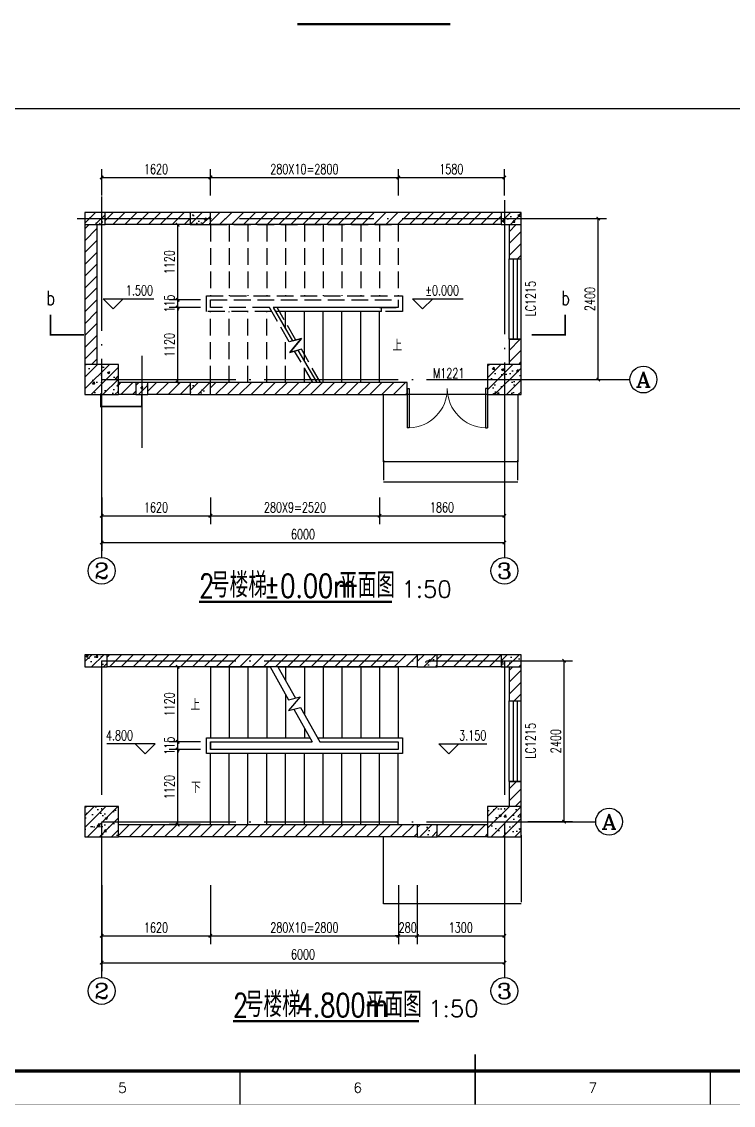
# Model space of a CAD drawing. Header units: millimetres. Extents: x 172649 to 472543, y 238332 to 449264.
# Drawn here: x 221135 to 231737, y 238442 to 254601 of the extents above; entities that cross this region are included whole.
import ezdxf
from ezdxf.enums import TextEntityAlignment as Align

# ---------------------------------------------------------------- set-up
doc = ezdxf.new("R2010")
doc.units = ezdxf.units.MM
doc.header["$LTSCALE"] = 1000
for name, pattern in [('CENTER', [2, 1.25, -0.25, 0.25, -0.25]), ('DASH', [0.35, 0.25, -0.1]), ('DOTE', [2.42, 2, -0.2, 0.02, -0.2])]:
    doc.linetypes.add(name, pattern=pattern)
for name, color, linetype in [('01', 7, 'Continuous'), ('AXIS', 3, 'Continuous'), ('AXIS_TEXT', 7, 'Continuous'), ('DIM_ELEV', 3, 'Continuous'), ('DIM_SYMB', 3, 'Continuous'), ('DOTE', 1, 'CENTER'), ('PUB_DIM', 3, 'Continuous'), ('PUB_HATCH', 8, 'Continuous'), ('PUB_TEXT', 7, 'Continuous'), ('S_FLOOR', 255, 'Continuous'), ('STAIR', 2, 'Continuous'), ('WALL', 255, 'Continuous'), ('WINDOW', 2, 'Continuous'), ('WINDOW_TEXT', 7, 'Continuous')]:
    doc.layers.add(name, color=color, linetype=linetype)
doc.styles.add('_TCH_AXIS', font='COMPLEX', dxfattribs={"bigfont": 'GBCBIG'})
doc.styles.add('_TCH_DIM', font='SIMPLEX', dxfattribs={"bigfont": 'GBCBIG'})
doc.styles.add('_TCH_DIM_T3', font='SIMPLEX', dxfattribs={"width": 0.705882, "bigfont": 'GBCBIG'})
doc.styles.add('_TCH_LABEL', font='COMPLEX', dxfattribs={"bigfont": 'GBCBIG'})
doc.styles.add('_TCH_WINDOW', font='SIMPLEX', dxfattribs={"height": 3.5, "bigfont": 'GBCBIG'})
doc.styles.add('HZ', font='geditxt.shx', dxfattribs={"width": 0.75, "bigfont": 'hzfs_1.shx'})
doc.styles.get("Standard").update_dxf_attribs({"font": 'txt', "bigfont": 'gbcbig.shx'})
doc.dimstyles.new('_TCH_ARCH&&50', dxfattribs={"dimtxt": 148.75, "dimasz": 50, "dimexe": 125, "dimexo": 150, "dimgap": 50, "dimtad": 1, "dimdec": 0, "dimzin": 0, "dimdsep": 46, "dimtxsty": '_TCH_DIM_T3', "dimblk": 'ARCHTICK', "dimcen": 0.09, "dimclrt": 7, "dimazin": 2, "dimtfac": 1, "dimtdec": 0, "dimtix": 1, "dimtmove": 2, "dimatfit": 3, "dimfxl": 1, "dimtolj": 1, "dimtzin": 0, "dimarcsym": 0})
pattern_1 = [(45, (0, 89.76), (-88.388383, 88.388383), [])]
pattern_2 = [(45, (0, 0), (-88.388348, 88.388348), []), (50, (0, 0), (358.6301, -31.37607), [37.5, -412.5]), (355, (0, 0), (-69.37567, 376.09607), [30, -330]), (100.4514, (29.9, -2.6), (289.2547, 344.71977), [31.8701, -350.57106]), (46.1842, (0, 100), (533.6205, -82.7595), [56.25, -618.75]), (96.6356, (44.47, 93.1), (467.33135, 487.0589), [47.80514, -525.8565]), (351.1842, (0, 100), (467.331, 487.0593), [45, -495]), (21, (50, 75), (298.45353, -201.30945), [37.5, -412.5]), (326, (50, 75), (121.65767, 362.57502), [30, -330]), (71.4514, (74.87, 58.22), (420.1113, 161.26525), [31.8701, -350.57106]), (37.5, (0, 0), (6.07993, 166.446927), [0, -326, 0, -335, 0, -331.25]), (7.5, (0, 0), (131.53477, 197.20586), [0, -191, 0, -318.5, 0, -126.25]), (327.5, (-111.5, 0), (266.91122, -11.277436), [0, -125, 0, -390, 0, -517.5]), (317.5, (-161.5, 0), (291.59308, 50.05249), [0, -162.5, 0, -259, 0, -367.5])]

# ---------------------------------------------------------------- blocks, each defined once
blk = doc.blocks.new('GEDI_WK_A1')
at = {"color": 3}
for p, q in [((350.42, 0), (350.42, 10)), ((420.5, 0), (420.5, 10)), ((490.58, 0), (490.58, 10))]:
    blk.add_line(p, q, dxfattribs=at)
for points, const_width in [([(0, 0), (841, 0), (841, 594), (0, 594)], 0.1), ([(25, 10), (831, 10), (831, 584), (25, 584)], 1)]:
    blk.add_lwpolyline(points, close=True, dxfattribs=dict(at, const_width=const_width))
at = {"color": 3, "const_width": 0.5}
blk.add_lwpolyline([(420.5, 0), (420.5, 15)], dxfattribs=at)
at = {"color": 3}
for s, p in [('5', (315.38, 5)), ('6', (385.46, 5)), ('7', (455.54, 5))]:
    blk.add_text(s, height=3, dxfattribs=at).set_placement(p, align=Align.MIDDLE)
blk = doc.blocks.new('_ArchTick')
at = {"color": 0, "linetype": 'ByBlock', "const_width": 0.4}
blk.add_lwpolyline([(-0.5, -0.5), (0.5, 0.5)], dxfattribs=at)
blk = doc.blocks.new('*D359')
at = {"layer": 'DEFPOINTS', "color": 0}
for p in [(223459, 243747), (223947, 243747), (223947, 242627)]:
    blk.add_point(p, dxfattribs=at)
at = {"layer": 'PUB_DIM', "color": 0, "lineweight": -2}
for p, q in [((223797, 243747), (223334, 243747)), ((223459, 242627), (223459, 243747)), ((223797, 242627), (223334, 242627))]:
    blk.add_line(p, q, dxfattribs=at)
at = {"layer": 'PUB_DIM', "color": 0, "lineweight": -2, "xscale": 50, "yscale": 50, "zscale": 50}
for p, rotation in [((223459, 243747), 90), ((223459, 242627), 270)]:
    blk.add_blockref('_ArchTick', p, dxfattribs=dict(at, rotation=rotation))
at = {"layer": 'PUB_DIM', "color": 7, "insert": (223335, 243187), "char_height": 148.8, "attachment_point": 5, "rotation": 90, "style": '_TCH_DIM_T3'}
blk.add_mtext('\\A1;1120', dxfattribs=at)
blk = doc.blocks.new('*D360')
at = {"layer": 'DEFPOINTS', "color": 0}
for p in [(223459, 243862), (223947, 243862), (223947, 243747)]:
    blk.add_point(p, dxfattribs=at)
at = {"layer": 'PUB_DIM', "color": 0, "lineweight": -2}
for p, q in [((223797, 243862), (223334, 243862)), ((223459, 243862), (223459, 243912)), ((223459, 243747), (223459, 243862)), ((223797, 243747), (223334, 243747)), ((223459, 243747), (223459, 243697))]:
    blk.add_line(p, q, dxfattribs=at)
at = {"layer": 'PUB_DIM', "color": 0, "lineweight": -2, "xscale": 50, "yscale": 50, "zscale": 50}
for p, rotation in [((223459, 243862), 270), ((223459, 243747), 90)]:
    blk.add_blockref('_ArchTick', p, dxfattribs=dict(at, rotation=rotation))
at = {"layer": 'PUB_DIM', "color": 7, "insert": (223335, 243804), "char_height": 148.8, "attachment_point": 5, "rotation": 90, "style": '_TCH_DIM_T3'}
blk.add_mtext('\\A1;115', dxfattribs=at)
blk = doc.blocks.new('*D361')
at = {"layer": 'DEFPOINTS', "color": 0}
for p in [(223459, 244982), (223947, 244982), (223947, 243862)]:
    blk.add_point(p, dxfattribs=at)
at = {"layer": 'PUB_DIM', "color": 0, "lineweight": -2}
for p, q in [((223797, 244982), (223334, 244982)), ((223459, 243862), (223459, 244982)), ((223797, 243862), (223334, 243862))]:
    blk.add_line(p, q, dxfattribs=at)
at = {"layer": 'PUB_DIM', "color": 0, "lineweight": -2, "xscale": 50, "yscale": 50, "zscale": 50}
for p, rotation in [((223459, 244982), 90), ((223459, 243862), 270)]:
    blk.add_blockref('_ArchTick', p, dxfattribs=dict(at, rotation=rotation))
at = {"layer": 'PUB_DIM', "color": 7, "insert": (223335, 244422), "char_height": 148.8, "attachment_point": 5, "rotation": 90, "style": '_TCH_DIM_T3'}
blk.add_mtext('\\A1;1120', dxfattribs=at)
blk = doc.blocks.new('*D362')
at = {"layer": 'DEFPOINTS', "color": 0}
for p in [(228527, 245072), (229215, 245072), (228527, 242672)]:
    blk.add_point(p, dxfattribs=at)
at = {"layer": 'PUB_DIM', "color": 0, "lineweight": -2}
for p, q in [((228677, 245072), (229340, 245072)), ((229215, 242672), (229215, 245072)), ((228677, 242672), (229340, 242672))]:
    blk.add_line(p, q, dxfattribs=at)
at = {"layer": 'PUB_DIM', "color": 0, "lineweight": -2, "xscale": 50, "yscale": 50, "zscale": 50}
for p, rotation in [((229215, 245072), 90), ((229215, 242672), 270)]:
    blk.add_blockref('_ArchTick', p, dxfattribs=dict(at, rotation=rotation))
at = {"layer": 'PUB_DIM', "color": 7, "insert": (229091, 243872), "char_height": 148.8, "attachment_point": 5, "rotation": 90, "style": '_TCH_DIM_T3'}
blk.add_mtext('\\A1;2400', dxfattribs=at)
blk = doc.blocks.new('*D363')
at = {"layer": 'AXIS', "color": 0, "lineweight": -2}
for p, q in [((222327, 241725), (222327, 240844)), ((223947, 241725), (223947, 240844)), ((222327, 240969), (223947, 240969))]:
    blk.add_line(p, q, dxfattribs=at)
at = {"layer": 'DEFPOINTS', "color": 0}
for p in [(222327, 241875), (223947, 241875), (223947, 240969)]:
    blk.add_point(p, dxfattribs=at)
at = {"layer": 'AXIS', "color": 0, "lineweight": -2, "xscale": 50, "yscale": 50, "zscale": 50, "rotation": 180}
blk.add_blockref('_ArchTick', (222327, 240969), dxfattribs=at)
at = {"layer": 'AXIS', "color": 0, "lineweight": -2, "xscale": 50, "yscale": 50, "zscale": 50}
blk.add_blockref('_ArchTick', (223947, 240969), dxfattribs=at)
at = {"layer": 'AXIS', "color": 7, "insert": (223137, 241093), "char_height": 148.8, "attachment_point": 5, "style": '_TCH_DIM_T3'}
blk.add_mtext('\\A1;1620', dxfattribs=at)
blk = doc.blocks.new('*D364')
at = {"layer": 'AXIS', "color": 0, "lineweight": -2}
for p, q in [((223947, 241725), (223947, 240844)), ((226747, 241725), (226747, 240844)), ((223947, 240969), (226747, 240969))]:
    blk.add_line(p, q, dxfattribs=at)
at = {"layer": 'DEFPOINTS', "color": 0}
for p in [(223947, 241875), (226747, 241875), (226747, 240969)]:
    blk.add_point(p, dxfattribs=at)
at = {"layer": 'AXIS', "color": 0, "lineweight": -2, "xscale": 50, "yscale": 50, "zscale": 50, "rotation": 180}
blk.add_blockref('_ArchTick', (223947, 240969), dxfattribs=at)
at = {"layer": 'AXIS', "color": 0, "lineweight": -2, "xscale": 50, "yscale": 50, "zscale": 50}
blk.add_blockref('_ArchTick', (226747, 240969), dxfattribs=at)
at = {"layer": 'AXIS', "color": 7, "insert": (225347, 241093), "char_height": 148.75, "attachment_point": 5, "style": '_TCH_DIM_T3'}
blk.add_mtext('\\A1;280X10=2800', dxfattribs=at)
blk = doc.blocks.new('*D365')
at = {"layer": 'AXIS', "color": 0, "lineweight": -2}
for p, q in [((226747, 241725), (226747, 240844)), ((227027, 241725), (227027, 240844)), ((226747, 240969), (226697, 240969)), ((226747, 240969), (227027, 240969)), ((227027, 240969), (227077, 240969))]:
    blk.add_line(p, q, dxfattribs=at)
at = {"layer": 'DEFPOINTS', "color": 0}
for p in [(226747, 241875), (227027, 241875), (227027, 240969)]:
    blk.add_point(p, dxfattribs=at)
at = {"layer": 'AXIS', "color": 0, "lineweight": -2, "xscale": 50, "yscale": 50, "zscale": 50}
blk.add_blockref('_ArchTick', (226747, 240969), dxfattribs=at)
at = {"layer": 'AXIS', "color": 0, "lineweight": -2, "xscale": 50, "yscale": 50, "zscale": 50, "rotation": 180}
blk.add_blockref('_ArchTick', (227027, 240969), dxfattribs=at)
at = {"layer": 'AXIS', "color": 7, "insert": (226887, 241093), "char_height": 148.8, "attachment_point": 5, "style": '_TCH_DIM_T3'}
blk.add_mtext('\\A1;280', dxfattribs=at)
blk = doc.blocks.new('*D366')
at = {"layer": 'AXIS', "color": 0, "lineweight": -2}
for p, q in [((227027, 241725), (227027, 240844)), ((228327, 241725), (228327, 240844)), ((227027, 240969), (228327, 240969))]:
    blk.add_line(p, q, dxfattribs=at)
at = {"layer": 'DEFPOINTS', "color": 0}
for p in [(227027, 241875), (228327, 241875), (228327, 240969)]:
    blk.add_point(p, dxfattribs=at)
at = {"layer": 'AXIS', "color": 0, "lineweight": -2, "xscale": 50, "yscale": 50, "zscale": 50, "rotation": 180}
blk.add_blockref('_ArchTick', (227027, 240969), dxfattribs=at)
at = {"layer": 'AXIS', "color": 0, "lineweight": -2, "xscale": 50, "yscale": 50, "zscale": 50}
blk.add_blockref('_ArchTick', (228327, 240969), dxfattribs=at)
at = {"layer": 'AXIS', "color": 7, "insert": (227677, 241093), "char_height": 148.8, "attachment_point": 5, "style": '_TCH_DIM_T3'}
blk.add_mtext('\\A1;1300', dxfattribs=at)
blk = doc.blocks.new('*D367')
at = {"layer": 'AXIS', "color": 0, "lineweight": -2}
for p, q in [((222327, 241240), (222327, 240444)), ((228327, 241240), (228327, 240444)), ((222327, 240569), (228327, 240569))]:
    blk.add_line(p, q, dxfattribs=at)
at = {"layer": 'DEFPOINTS', "color": 0}
for p in [(222327, 241390), (228327, 241390), (228327, 240569)]:
    blk.add_point(p, dxfattribs=at)
at = {"layer": 'AXIS', "color": 0, "lineweight": -2, "xscale": 50, "yscale": 50, "zscale": 50, "rotation": 180}
blk.add_blockref('_ArchTick', (222327, 240569), dxfattribs=at)
at = {"layer": 'AXIS', "color": 0, "lineweight": -2, "xscale": 50, "yscale": 50, "zscale": 50}
blk.add_blockref('_ArchTick', (228327, 240569), dxfattribs=at)
at = {"layer": 'AXIS', "color": 7, "insert": (225327, 240693), "char_height": 148.8, "attachment_point": 5, "style": '_TCH_DIM_T3'}
blk.add_mtext('\\A1;6000', dxfattribs=at)
blk = doc.blocks.new('*D368')
at = {"layer": 'AXIS', "color": 0, "lineweight": -2}
for p, q in [((222327, 252007), (222327, 252403)), ((223947, 252007), (223947, 252403)), ((222327, 252278), (223947, 252278))]:
    blk.add_line(p, q, dxfattribs=at)
at = {"layer": 'DEFPOINTS', "color": 0}
for p in [(223947, 252278), (222327, 251857), (223947, 251857)]:
    blk.add_point(p, dxfattribs=at)
at = {"layer": 'AXIS', "color": 0, "lineweight": -2, "xscale": 50, "yscale": 50, "zscale": 50, "rotation": 180}
blk.add_blockref('_ArchTick', (222327, 252278), dxfattribs=at)
at = {"layer": 'AXIS', "color": 0, "lineweight": -2, "xscale": 50, "yscale": 50, "zscale": 50}
blk.add_blockref('_ArchTick', (223947, 252278), dxfattribs=at)
at = {"layer": 'AXIS', "color": 7, "insert": (223137, 252403), "char_height": 148.8, "attachment_point": 5, "style": '_TCH_DIM_T3'}
blk.add_mtext('\\A1;1620', dxfattribs=at)
blk = doc.blocks.new('*D369')
at = {"layer": 'AXIS', "color": 0, "lineweight": -2}
for p, q in [((223947, 252007), (223947, 252403)), ((226747, 252007), (226747, 252403)), ((223947, 252278), (226747, 252278))]:
    blk.add_line(p, q, dxfattribs=at)
at = {"layer": 'DEFPOINTS', "color": 0}
for p in [(226747, 252278), (223947, 251857), (226747, 251857)]:
    blk.add_point(p, dxfattribs=at)
at = {"layer": 'AXIS', "color": 0, "lineweight": -2, "xscale": 50, "yscale": 50, "zscale": 50, "rotation": 180}
blk.add_blockref('_ArchTick', (223947, 252278), dxfattribs=at)
at = {"layer": 'AXIS', "color": 0, "lineweight": -2, "xscale": 50, "yscale": 50, "zscale": 50}
blk.add_blockref('_ArchTick', (226747, 252278), dxfattribs=at)
at = {"layer": 'AXIS', "color": 7, "insert": (225347, 252403), "char_height": 148.75, "attachment_point": 5, "style": '_TCH_DIM_T3'}
blk.add_mtext('\\A1;280X10=2800', dxfattribs=at)
blk = doc.blocks.new('*D370')
at = {"layer": 'AXIS', "color": 0, "lineweight": -2}
for p, q in [((226747, 252007), (226747, 252403)), ((228327, 252007), (228327, 252403)), ((226747, 252278), (228327, 252278))]:
    blk.add_line(p, q, dxfattribs=at)
at = {"layer": 'DEFPOINTS', "color": 0}
for p in [(228327, 252278), (226747, 251857), (228327, 251857)]:
    blk.add_point(p, dxfattribs=at)
at = {"layer": 'AXIS', "color": 0, "lineweight": -2, "xscale": 50, "yscale": 50, "zscale": 50, "rotation": 180}
blk.add_blockref('_ArchTick', (226747, 252278), dxfattribs=at)
at = {"layer": 'AXIS', "color": 0, "lineweight": -2, "xscale": 50, "yscale": 50, "zscale": 50}
blk.add_blockref('_ArchTick', (228327, 252278), dxfattribs=at)
at = {"layer": 'AXIS', "color": 7, "insert": (227537, 252403), "char_height": 148.8, "attachment_point": 5, "style": '_TCH_DIM_T3'}
blk.add_mtext('\\A1;1580', dxfattribs=at)
blk = doc.blocks.new('*D371')
at = {"layer": 'DEFPOINTS', "color": 0}
for p in [(223459, 250340), (223947, 250340), (223947, 249219)]:
    blk.add_point(p, dxfattribs=at)
at = {"layer": 'PUB_DIM', "color": 0, "lineweight": -2}
for p, q in [((223797, 250340), (223334, 250340)), ((223459, 249219), (223459, 250340)), ((223797, 249219), (223334, 249219))]:
    blk.add_line(p, q, dxfattribs=at)
at = {"layer": 'PUB_DIM', "color": 0, "lineweight": -2, "xscale": 50, "yscale": 50, "zscale": 50}
for p, rotation in [((223459, 250340), 90), ((223459, 249219), 270)]:
    blk.add_blockref('_ArchTick', p, dxfattribs=dict(at, rotation=rotation))
at = {"layer": 'PUB_DIM', "color": 7, "insert": (223335, 249780), "char_height": 148.8, "attachment_point": 5, "rotation": 90, "style": '_TCH_DIM_T3'}
blk.add_mtext('\\A1;1120', dxfattribs=at)
blk = doc.blocks.new('*D372')
at = {"layer": 'DEFPOINTS', "color": 0}
for p in [(223459, 250454), (223947, 250454), (223947, 250340)]:
    blk.add_point(p, dxfattribs=at)
at = {"layer": 'PUB_DIM', "color": 0, "lineweight": -2}
for p, q in [((223459, 250454), (223459, 250504)), ((223797, 250454), (223334, 250454)), ((223797, 250340), (223334, 250340)), ((223459, 250340), (223459, 250454)), ((223459, 250340), (223459, 250290))]:
    blk.add_line(p, q, dxfattribs=at)
at = {"layer": 'PUB_DIM', "color": 0, "lineweight": -2, "xscale": 50, "yscale": 50, "zscale": 50}
for p, rotation in [((223459, 250454), 270), ((223459, 250340), 90)]:
    blk.add_blockref('_ArchTick', p, dxfattribs=dict(at, rotation=rotation))
at = {"layer": 'PUB_DIM', "color": 7, "insert": (223335, 250397), "char_height": 148.8, "attachment_point": 5, "rotation": 90, "style": '_TCH_DIM_T3'}
blk.add_mtext('\\A1;115', dxfattribs=at)
blk = doc.blocks.new('*D373')
at = {"layer": 'DEFPOINTS', "color": 0}
for p in [(223459, 251574), (223947, 251574), (223947, 250454)]:
    blk.add_point(p, dxfattribs=at)
at = {"layer": 'PUB_DIM', "color": 0, "lineweight": -2}
for p, q in [((223797, 251574), (223334, 251574)), ((223459, 250454), (223459, 251574)), ((223797, 250454), (223334, 250454))]:
    blk.add_line(p, q, dxfattribs=at)
at = {"layer": 'PUB_DIM', "color": 0, "lineweight": -2, "xscale": 50, "yscale": 50, "zscale": 50}
for p, rotation in [((223459, 251574), 90), ((223459, 250454), 270)]:
    blk.add_blockref('_ArchTick', p, dxfattribs=dict(at, rotation=rotation))
at = {"layer": 'PUB_DIM', "color": 7, "insert": (223335, 251014), "char_height": 148.8, "attachment_point": 5, "rotation": 90, "style": '_TCH_DIM_T3'}
blk.add_mtext('\\A1;1120', dxfattribs=at)
blk = doc.blocks.new('*D374')
at = {"layer": 'DEFPOINTS', "color": 0}
for p in [(228527, 251664), (229725, 251664), (228527, 249264)]:
    blk.add_point(p, dxfattribs=at)
at = {"layer": 'PUB_DIM', "color": 0, "lineweight": -2}
for p, q in [((228677, 251664), (229850, 251664)), ((229725, 249264), (229725, 251664)), ((228677, 249264), (229850, 249264))]:
    blk.add_line(p, q, dxfattribs=at)
at = {"layer": 'PUB_DIM', "color": 0, "lineweight": -2, "xscale": 50, "yscale": 50, "zscale": 50}
for p, rotation in [((229725, 251664), 90), ((229725, 249264), 270)]:
    blk.add_blockref('_ArchTick', p, dxfattribs=dict(at, rotation=rotation))
at = {"layer": 'PUB_DIM', "color": 7, "insert": (229601, 250464), "char_height": 148.8, "attachment_point": 5, "rotation": 90, "style": '_TCH_DIM_T3'}
blk.add_mtext('\\A1;2400', dxfattribs=at)
blk = doc.blocks.new('*D413')
at = {"layer": 'AXIS', "color": 0, "lineweight": -2}
for p, q in [((222327, 247504), (222327, 247108)), ((223947, 247504), (223947, 247108)), ((222327, 247233), (223947, 247233))]:
    blk.add_line(p, q, dxfattribs=at)
at = {"layer": 'DEFPOINTS', "color": 0}
for p in [(222327, 247654), (223947, 247654), (223947, 247233)]:
    blk.add_point(p, dxfattribs=at)
at = {"layer": 'AXIS', "color": 0, "lineweight": -2, "xscale": 50, "yscale": 50, "zscale": 50, "rotation": 180}
blk.add_blockref('_ArchTick', (222327, 247233), dxfattribs=at)
at = {"layer": 'AXIS', "color": 0, "lineweight": -2, "xscale": 50, "yscale": 50, "zscale": 50}
blk.add_blockref('_ArchTick', (223947, 247233), dxfattribs=at)
at = {"layer": 'AXIS', "color": 7, "insert": (223137, 247358), "char_height": 148.8, "attachment_point": 5, "style": '_TCH_DIM_T3'}
blk.add_mtext('\\A1;1620', dxfattribs=at)
blk = doc.blocks.new('*D414')
at = {"layer": 'AXIS', "color": 0, "lineweight": -2}
for p, q in [((223947, 247504), (223947, 247108)), ((226467, 247504), (226467, 247108)), ((223947, 247233), (226467, 247233))]:
    blk.add_line(p, q, dxfattribs=at)
at = {"layer": 'DEFPOINTS', "color": 0}
for p in [(223947, 247654), (226467, 247654), (226467, 247233)]:
    blk.add_point(p, dxfattribs=at)
at = {"layer": 'AXIS', "color": 0, "lineweight": -2, "xscale": 50, "yscale": 50, "zscale": 50, "rotation": 180}
blk.add_blockref('_ArchTick', (223947, 247233), dxfattribs=at)
at = {"layer": 'AXIS', "color": 0, "lineweight": -2, "xscale": 50, "yscale": 50, "zscale": 50}
blk.add_blockref('_ArchTick', (226467, 247233), dxfattribs=at)
at = {"layer": 'AXIS', "color": 7, "insert": (225207, 247358), "char_height": 148.75, "attachment_point": 5, "style": '_TCH_DIM_T3'}
blk.add_mtext('\\A1;280X9=2520', dxfattribs=at)
blk = doc.blocks.new('*D415')
at = {"layer": 'AXIS', "color": 0, "lineweight": -2}
for p, q in [((226467, 247504), (226467, 247108)), ((228327, 247504), (228327, 247108)), ((226467, 247233), (228327, 247233))]:
    blk.add_line(p, q, dxfattribs=at)
at = {"layer": 'DEFPOINTS', "color": 0}
for p in [(226467, 247654), (228327, 247654), (228327, 247233)]:
    blk.add_point(p, dxfattribs=at)
at = {"layer": 'AXIS', "color": 0, "lineweight": -2, "xscale": 50, "yscale": 50, "zscale": 50, "rotation": 180}
blk.add_blockref('_ArchTick', (226467, 247233), dxfattribs=at)
at = {"layer": 'AXIS', "color": 0, "lineweight": -2, "xscale": 50, "yscale": 50, "zscale": 50}
blk.add_blockref('_ArchTick', (228327, 247233), dxfattribs=at)
at = {"layer": 'AXIS', "color": 7, "insert": (227397, 247358), "char_height": 148.8, "attachment_point": 5, "style": '_TCH_DIM_T3'}
blk.add_mtext('\\A1;1860', dxfattribs=at)
blk = doc.blocks.new('*D416')
at = {"layer": 'AXIS', "color": 0, "lineweight": -2}
for p, q in [((222327, 247504), (222327, 246708)), ((228327, 247504), (228327, 246708)), ((222327, 246833), (228327, 246833))]:
    blk.add_line(p, q, dxfattribs=at)
at = {"layer": 'DEFPOINTS', "color": 0}
for p in [(222327, 247654), (228327, 247654), (228327, 246833)]:
    blk.add_point(p, dxfattribs=at)
at = {"layer": 'AXIS', "color": 0, "lineweight": -2, "xscale": 50, "yscale": 50, "zscale": 50, "rotation": 180}
blk.add_blockref('_ArchTick', (222327, 246833), dxfattribs=at)
at = {"layer": 'AXIS', "color": 0, "lineweight": -2, "xscale": 50, "yscale": 50, "zscale": 50}
blk.add_blockref('_ArchTick', (228327, 246833), dxfattribs=at)
at = {"layer": 'AXIS', "color": 7, "insert": (225327, 246958), "char_height": 148.8, "attachment_point": 5, "style": '_TCH_DIM_T3'}
blk.add_mtext('\\A1;6000', dxfattribs=at)
blk = doc.blocks.new('$DorLib2D$00000002')
for p, q in [((-0.5, 0), (-0.5, 0.4875)), ((-0.475, 0.4875), (-0.5, 0.4875)), ((-0.475, 0), (-0.475, 0.4875)), ((0.475, 0), (0.475, 0.4875)), ((0.475, 0.4875), (0.5, 0.4875)), ((0.5, 0), (0.5, 0.4875)), ((-0.5, 0), (-0.475, 0)), ((0.5, 0), (0.475, 0))]:
    blk.add_line(p, q)
at = {"lineweight": 13}
for centre, start, end in [((-0.4875, 0), 0, 88.53072), ((0.4875, 0), 91.46928, 180)]:
    blk.add_arc(centre, 0.4875, start, end, dxfattribs=at)
blk = doc.blocks.new('$TCHSYS$WIN2D')
for p, q in [((-0.5, 0.5), (0.5, 0.5)), ((-0.5, 0.5), (-0.5, -0.5)), ((0.5, 0.5), (0.5, -0.5)), ((0.5, 0.167), (-0.5, 0.167)), ((0.5, -0.167), (-0.5, -0.167)), ((-0.5, -0.5), (0.5, -0.5))]:
    blk.add_line(p, q)

msp = doc.modelspace()

# ---------------------------------------------------------------- hatches: boundary and pattern name
at = {"layer": 'PUB_HATCH'}
h = msp.add_hatch(dxfattribs=at)
h.set_pattern_fill('钢筋混凝土', color=256, scale=50, style=0)
h.set_pattern_definition(pattern_2)
h.paths.add_polyline_path([(222076.6, 251574.4), (222376.6, 251574.4), (222376.6, 251754.4), (222076.6, 251754.4)])
h = msp.add_hatch(dxfattribs=at)
h.set_pattern_fill('普通砖', color=256, scale=50, style=0)
h.set_pattern_definition(pattern_1)
h.paths.add_polyline_path([(222376.6, 251754.4), (222376.6, 251574.4), (223646.6, 251574.4), (223646.6, 251754.4)])
h = msp.add_hatch(dxfattribs=at)
h.set_pattern_fill('钢筋混凝土', color=256, scale=50, style=0)
h.set_pattern_definition(pattern_2)
h.paths.add_polyline_path([(223646.6, 251574.4), (223946.6, 251574.4), (223946.6, 251754.4), (223646.6, 251754.4)])
h = msp.add_hatch(dxfattribs=at)
h.set_pattern_fill('普通砖', color=256, scale=50, style=0)
h.set_pattern_definition(pattern_1)
h.paths.add_polyline_path([(223946.6, 251754.4), (223946.6, 251574.4), (228276.6, 251574.4), (228276.6, 251754.4)])
h = msp.add_hatch(dxfattribs=at)
h.set_pattern_fill('钢筋混凝土', color=256, scale=50, style=0)
h.set_pattern_definition(pattern_2)
h.paths.add_polyline_path([(228276.6, 251574.4), (228576.6, 251574.4), (228576.6, 251754.4), (228276.6, 251754.4)])
h = msp.add_hatch(dxfattribs=at)
h.set_pattern_fill('普通砖', color=256, scale=50, style=0)
h.set_pattern_definition(pattern_1)
h.paths.add_polyline_path([(222076.6, 249489.4), (222256.6, 249489.4), (222256.6, 251574.4), (222076.6, 251574.4)])
h = msp.add_hatch(dxfattribs=at)
h.set_pattern_fill('普通砖', color=256, scale=50, style=0)
h.set_pattern_definition(pattern_1)
h.paths.add_polyline_path([(228576.6, 251574.4), (228396.6, 251574.4), (228396.6, 251064), (228576.6, 251064)])
h = msp.add_hatch(dxfattribs=at)
h.set_pattern_fill('普通砖', color=256, scale=50, style=0)
h.set_pattern_definition(pattern_1)
h.paths.add_polyline_path([(228396.6, 249489.4), (228576.6, 249489.4), (228576.6, 249864), (228396.6, 249864)])
h = msp.add_hatch(dxfattribs=at)
h.set_pattern_fill('钢筋混凝土', color=256, scale=50, style=0)
h.set_pattern_definition(pattern_2)
h.paths.add_polyline_path([(222076.6, 249489.4), (222076.6, 249039.4), (222576.6, 249039.4), (222576.6, 249489.4)])
h = msp.add_hatch(dxfattribs=at)
h.set_pattern_fill('钢筋混凝土', color=256, scale=50, style=0)
h.set_pattern_definition(pattern_2)
h.paths.add_polyline_path([(228076.6, 249489.4), (228076.6, 249039.4), (228576.6, 249039.4), (228576.6, 249489.4)])
h = msp.add_hatch(dxfattribs=at)
h.set_pattern_fill('普通砖', color=256, scale=50, style=0)
h.set_pattern_definition(pattern_1)
h.paths.add_polyline_path([(222576.6, 249219.4), (222576.6, 249039.4), (222836.3, 249039.4), (222836.3, 249219.4)])
h = msp.add_hatch(dxfattribs=at)
h.set_pattern_fill('钢筋混凝土', color=256, scale=50, style=0)
h.set_pattern_definition(pattern_2)
h.paths.add_polyline_path([(222836.3, 249219.4), (222836.3, 249039.4), (223016.3, 249039.4), (223016.3, 249219.4)])
h = msp.add_hatch(dxfattribs=at)
h.set_pattern_fill('普通砖', color=256, scale=50, style=0)
h.set_pattern_definition(pattern_1)
h.paths.add_polyline_path([(223016.3, 249219.4), (223016.3, 249039.4), (223646.6, 249039.4), (223646.6, 249219.4)])
h = msp.add_hatch(dxfattribs=at)
h.set_pattern_fill('钢筋混凝土', color=256, scale=50, style=0)
h.set_pattern_definition(pattern_2)
h.paths.add_polyline_path([(223646.6, 249039.4), (223946.6, 249039.4), (223946.6, 249219.4), (223646.6, 249219.4)])
h = msp.add_hatch(dxfattribs=at)
h.set_pattern_fill('普通砖', color=256, scale=50, style=0)
h.set_pattern_definition(pattern_1)
h.paths.add_polyline_path([(223946.6, 249219.4), (223946.6, 249039.4), (226876.6, 249039.4), (226876.6, 249219.4)])
h = msp.add_hatch(dxfattribs=at)
h.set_pattern_fill('钢筋混凝土', color=256, scale=50, style=0)
h.set_pattern_definition(pattern_2)
h.paths.add_polyline_path([(222076.6, 245161.6), (222076.6, 244981.6), (222407.9, 244981.6), (222407.9, 245161.6)])
h = msp.add_hatch(dxfattribs=at)
h.set_pattern_fill('普通砖', color=256, scale=50, style=0)
h.set_pattern_definition(pattern_1)
h.paths.add_polyline_path([(222407.9, 245161.6), (222407.9, 244981.6), (227026.6, 244981.6), (227026.6, 245161.6)])
h = msp.add_hatch(dxfattribs=at)
h.set_pattern_fill('钢筋混凝土', color=256, scale=50, style=0)
h.set_pattern_definition(pattern_2)
h.paths.add_polyline_path([(227026.6, 244981.6), (227326.6, 244981.6), (227326.6, 245161.6), (227026.6, 245161.6)])
h = msp.add_hatch(dxfattribs=at)
h.set_pattern_fill('普通砖', color=256, scale=50, style=0)
h.set_pattern_definition(pattern_1)
h.paths.add_polyline_path([(227326.6, 245161.6), (227326.6, 244981.6), (228276.6, 244981.6), (228276.6, 245161.6)])
h = msp.add_hatch(dxfattribs=at)
h.set_pattern_fill('钢筋混凝土', color=256, scale=50, style=0)
h.set_pattern_definition(pattern_2)
h.paths.add_polyline_path([(228276.6, 244981.6), (228576.6, 244981.6), (228576.6, 245161.6), (228276.6, 245161.6)])
h = msp.add_hatch(dxfattribs=at)
h.set_pattern_fill('普通砖', color=256, scale=50, style=0)
h.set_pattern_definition(pattern_1)
h.paths.add_polyline_path([(228576.6, 244981.6), (228396.6, 244981.6), (228396.6, 244471.2), (228576.6, 244471.2)])
h = msp.add_hatch(dxfattribs=at)
h.set_pattern_fill('普通砖', color=256, scale=50, style=0)
h.set_pattern_definition(pattern_1)
h.paths.add_polyline_path([(228396.6, 242896.6), (228576.6, 242896.6), (228576.6, 243271.2), (228396.6, 243271.2)])
h = msp.add_hatch(dxfattribs=at)
h.set_pattern_fill('钢筋混凝土', color=256, scale=50, style=0)
h.set_pattern_definition(pattern_2)
h.paths.add_polyline_path([(222076.6, 242896.6), (222076.6, 242446.6), (222576.6, 242446.6), (222576.6, 242896.6)])
h = msp.add_hatch(dxfattribs=at)
h.set_pattern_fill('钢筋混凝土', color=256, scale=50, style=0)
h.set_pattern_definition(pattern_2)
h.paths.add_polyline_path([(228076.6, 242896.6), (228076.6, 242446.6), (228576.6, 242446.6), (228576.6, 242896.6)])
h = msp.add_hatch(dxfattribs=at)
h.set_pattern_fill('普通砖', color=256, scale=50, style=0)
h.set_pattern_definition(pattern_1)
h.paths.add_polyline_path([(222576.6, 242626.6), (222576.6, 242446.6), (222926.3, 242446.6), (222926.3, 242626.6)])
h = msp.add_hatch(dxfattribs=at)
h.set_pattern_fill('普通砖', color=256, scale=50, style=0)
h.set_pattern_definition(pattern_1)
h.paths.add_polyline_path([(227026.6, 242446.6), (227026.6, 242626.6), (222926.3, 242626.6), (222926.3, 242446.6)])
h = msp.add_hatch(dxfattribs=at)
h.set_pattern_fill('钢筋混凝土', color=256, scale=50, style=0)
h.set_pattern_definition(pattern_2)
h.paths.add_polyline_path([(227026.6, 242446.6), (227326.6, 242446.6), (227326.6, 242626.6), (227026.6, 242626.6)])
h = msp.add_hatch(dxfattribs=at)
h.set_pattern_fill('普通砖', color=256, scale=50, style=0)
h.set_pattern_definition(pattern_1)
h.paths.add_polyline_path([(227326.6, 242626.6), (227326.6, 242446.6), (228076.6, 242446.6), (228076.6, 242626.6)])

# ---------------------------------------------------------------- linework, layer by layer
at = {"const_width": 25}
msp.add_lwpolyline([(222926.3, 249039.4), (222926.3, 248860), (222315.8, 248860), (222315.8, 249039.4)], dxfattribs=at)
at = {"layer": '01'}
for p, q in [((226526.6, 248039.4), (226526.6, 249039.4)), ((228526.6, 249039.4), (228526.6, 248039.4)), ((226526.6, 248064.4), (226526.6, 247764.4)), ((228526.6, 248039.4), (226526.6, 248039.4)), ((228526.6, 247764.4), (228526.6, 248064.4)), ((226526.6, 241446.6), (226526.6, 242446.6)), ((228576.6, 242471.6), (228576.6, 241471.6)), ((228576.6, 241446.6), (226526.6, 241446.6))]:
    msp.add_line(p, q, dxfattribs=at)
at = {"layer": 'AXIS'}
for p, q in [((228994.5, 249264.4), (230197.5, 249264.4)), ((222326.6, 247654.4), (222326.6, 246611.6)), ((228326.6, 247654.4), (228326.6, 246611.6)), ((228994.5, 242671.6), (229687.4, 242671.6)), ((222326.6, 241390), (222326.6, 240347.2)), ((228326.6, 241390), (228326.6, 240347.2))]:
    msp.add_line(p, q, dxfattribs=at)
for centre in [(230397.5, 249264.4), (222326.6, 246411.6), (228326.6, 246411.6), (229887.4, 242671.6), (222326.6, 240147.2), (228326.6, 240147.2)]:
    msp.add_circle(centre, 200, dxfattribs=at)
at = {"layer": 'DIM_ELEV'}
for p, q in [((222497.4, 250316.4), (222347.4, 250466.4)), ((222347.4, 250466.4), (223101.7, 250466.4)), ((222497.4, 250316.4), (222647.4, 250466.4)), ((227109.1, 250316.4), (226959.1, 250466.4)), ((226959.1, 250466.4), (227713.4, 250466.4)), ((227109.1, 250316.4), (227259.1, 250466.4)), ((223124.5, 243831.8), (222405.3, 243831.8)), ((222974.5, 243681.8), (222824.5, 243831.8)), ((222974.5, 243681.8), (223124.5, 243831.8)), ((227498.4, 243681.8), (227348.4, 243831.8)), ((227348.4, 243831.8), (228067.6, 243831.8)), ((227498.4, 243681.8), (227648.4, 243831.8))]:
    msp.add_line(p, q, dxfattribs=at)
at = {"layer": 'DIM_SYMB'}
for points, const_width in [([(225243.4, 254561.5), (227520.2, 254561.5)], 35), ([(221562.3, 250231.2), (221562.3, 249931.2), (222062.3, 249931.2)], 25), ([(228734.1, 249931.2), (229234.1, 249931.2), (229234.1, 250231.2)], 25), ([(223778, 245951.3), (226651.9, 245951.3)], 35), ([(224283.2, 239697.5), (227052.1, 239697.5)], 35)]:
    msp.add_lwpolyline(points, dxfattribs=dict(at, const_width=const_width))
for points in [[(226606.6, 249779.4, 0, 0, 0), (225496.6, 249779.4, 40, 0, 0), (225346.6, 249779.4, 0, 0, 0)], [(223806.6, 244421.6, 0, 0, 0), (224916.6, 244421.6, 40, 0, 0), (225066.6, 244421.6, 0, 0, 0)], [(223806.6, 243186.6, 0, 0, 0), (227346.6, 243186.6, 0, 0, 0), (227346.6, 244421.6, 0, 0, 0), (225496.6, 244421.6, 40, 0, 0), (225346.6, 244421.6, 0, 0, 0)]]:
    msp.add_lwpolyline(points, format="xyseb", dxfattribs=at)
at = {"layer": 'DOTE', "linetype": 'DOTE'}
for p, q in [((222326.6, 251991.3), (222326.6, 247336.3)), ((228326.6, 251938.7), (228326.6, 247654.4)), ((221961.5, 251664.4), (228994.5, 251664.4)), ((222926.3, 249616.6), (222926.3, 248247)), ((222326.6, 249264.4), (228994.5, 249264.4)), ((222326.6, 245071.6), (228994.5, 245071.6)), ((222326.6, 245071.6), (222326.6, 240743.5)), ((228326.6, 245071.6), (228326.6, 241061.7)), ((222326.6, 242671.6), (228994.5, 242671.6))]:
    msp.add_line(p, q, dxfattribs=at)
at = {"layer": 'PUB_HATCH'}
msp.add_line((208117.7, 253304.4), (232070, 253304.4), dxfattribs=at)
at = {"layer": 'S_FLOOR'}
msp.add_line((226526.6, 247739.4), (228526.6, 247739.4), dxfattribs=at)
at = {"layer": 'STAIR', "linetype": 'DASH'}
for p, q in [((223946.6, 251574.4), (226746.6, 251574.4)), ((223946.6, 251574.4), (223946.6, 250514.4)), ((224226.6, 251574.4), (224226.6, 250514.4)), ((224506.6, 251574.4), (224506.6, 250514.4)), ((224786.6, 251574.4), (224786.6, 250514.4)), ((225066.6, 251574.4), (225066.6, 250514.4)), ((225346.6, 251574.4), (225346.6, 250514.4)), ((225626.6, 251574.4), (225626.6, 250514.4)), ((225906.6, 251574.4), (225906.6, 250514.4)), ((226186.6, 251574.4), (226186.6, 250514.4)), ((226466.6, 251574.4), (226466.6, 250514.4)), ((226746.6, 251574.4), (226746.6, 250514.4)), ((223886.6, 250279.4), (223886.6, 250514.4)), ((223886.6, 250514.4), (226806.6, 250514.4)), ((226806.6, 250514.4), (226806.6, 250279.4)), ((223946.6, 250454.4), (226746.6, 250454.4)), ((223946.6, 250339.4), (223946.6, 250454.4)), ((223946.6, 250454.4), (226746.6, 250454.4)), ((224825.5, 250339.4), (223946.6, 250339.4)), ((224825.5, 250339.4), (223946.6, 250339.4)), ((225121.7, 249826.5), (224825.5, 250339.4)), ((226466.6, 250339.4), (224941, 250339.4)), ((225221.7, 249853.3), (224941, 250339.4)), ((226746.6, 250339.4), (224941, 250339.4)), ((226466.6, 250339.4), (226746.6, 250339.4)), ((226746.6, 250454.4), (226746.6, 250339.4)), ((224860.2, 250279.4), (223886.6, 250279.4)), ((223946.6, 249219.4), (223946.6, 250279.4)), ((224226.6, 249219.4), (224226.6, 250279.4)), ((224506.6, 249219.4), (224506.6, 250279.4)), ((224786.6, 249219.4), (224786.6, 250279.4)), ((226806.6, 250279.4), (224975.7, 250279.4)), ((225066.6, 250121.8), (225066.6, 250279.4)), ((225346.6, 249636.9), (225346.6, 250279.4)), ((225626.6, 249219.4), (225626.6, 250279.4)), ((225906.6, 249219.4), (225906.6, 250279.4)), ((226186.6, 249219.4), (226186.6, 250279.4)), ((226466.6, 249219.4), (226466.6, 250279.4)), ((225066.6, 249219.4), (225066.6, 249921.8)), ((225302.1, 249874.8), (225121.7, 249826.5)), ((225129.2, 249668.8), (225302.1, 249874.8)), ((225301.5, 249715), (225129.2, 249668.8)), ((225472.2, 249219.4), (225201.5, 249688.2)), ((225587.6, 249219.4), (225301.5, 249715)), ((225346.6, 249219.4), (225346.6, 249436.9)), ((225472.2, 249219.4), (223946.6, 249219.4)), ((226466.6, 249219.4), (225587.6, 249219.4))]:
    msp.add_line(p, q, dxfattribs=at)
at = {"layer": 'STAIR'}
for p, q in [((226466.6, 250339.4), (224883.3, 250339.4)), ((224883.3, 250339.4), (225171.7, 249839.9)), ((226496.6, 250339.4), (224883.3, 250339.4)), ((226496.6, 250279.4), (226496.6, 250339.4)), ((226496.6, 250279.4), (224917.9, 250279.4)), ((225066.6, 250021.8), (225066.6, 250279.4)), ((225346.6, 249536.9), (225346.6, 250279.4)), ((225626.6, 249219.4), (225626.6, 250279.4)), ((225906.6, 249219.4), (225906.6, 250279.4)), ((226186.6, 249219.4), (226186.6, 250279.4)), ((226466.6, 249219.4), (226466.6, 250279.4)), ((225302.1, 249874.8), (225129.2, 249668.8)), ((225171.7, 249839.9), (225302.1, 249874.8)), ((225129.2, 249668.8), (225251.5, 249701.6)), ((225251.5, 249701.6), (225529.9, 249219.4)), ((226466.6, 249219.4), (225529.9, 249219.4)), ((223946.6, 244981.6), (224837.4, 244981.6)), ((223946.6, 244981.6), (223946.6, 243921.6)), ((224226.6, 244981.6), (224226.6, 243921.6)), ((224506.6, 244981.6), (224506.6, 243921.6)), ((224786.6, 244981.6), (224786.6, 243921.6)), ((224837.4, 244981.6), (225112.7, 244487.4)), ((224951.9, 244981.6), (226746.6, 244981.6)), ((224951.9, 244981.6), (225213.1, 244512.7)), ((225066.6, 244981.6), (225066.6, 244775.6)), ((225346.6, 244981.6), (225346.6, 244273)), ((225626.6, 244981.6), (225626.6, 243921.6)), ((225906.6, 244981.6), (225906.6, 243921.6)), ((226186.6, 244981.6), (226186.6, 243921.6)), ((226466.6, 244981.6), (226466.6, 243921.6)), ((226746.6, 244981.6), (226746.6, 243921.6)), ((225066.6, 244570.1), (225066.6, 243921.6)), ((225285.7, 244530.9), (225109.7, 244327.6)), ((225112.7, 244487.4), (225285.7, 244530.9)), ((225109.7, 244327.6), (225290.8, 244373.1)), ((225190.4, 244347.9), (225461.3, 243861.6)), ((225290.8, 244373.1), (225575.8, 243861.6)), ((225346.6, 244067.5), (225346.6, 243921.6)), ((223886.6, 243686.6), (223886.6, 243921.6)), ((223886.6, 243921.6), (225427.9, 243921.6)), ((223946.6, 243861.6), (225461.3, 243861.6)), ((223946.6, 243746.6), (223946.6, 243861.6)), ((223946.6, 243861.6), (225461.3, 243861.6)), ((223946.6, 243861.6), (223946.6, 243746.6)), ((225542.4, 243921.6), (226806.6, 243921.6)), ((225575.8, 243861.6), (226746.6, 243861.6)), ((225575.8, 243861.6), (226746.6, 243861.6)), ((226746.6, 243861.6), (226746.6, 243746.6)), ((226806.6, 243921.6), (226806.6, 243686.6)), ((226806.6, 243686.6), (223886.6, 243686.6)), ((226746.6, 243746.6), (223946.6, 243746.6)), ((226746.6, 243746.6), (223946.6, 243746.6)), ((223946.6, 242626.6), (223946.6, 243686.6)), ((224226.6, 242626.6), (224226.6, 243686.6)), ((224506.6, 242626.6), (224506.6, 243686.6)), ((224786.6, 242626.6), (224786.6, 243686.6)), ((225066.6, 242626.6), (225066.6, 243686.6)), ((225346.6, 242626.6), (225346.6, 243686.6)), ((225626.6, 242626.6), (225626.6, 243686.6)), ((225906.6, 242626.6), (225906.6, 243686.6)), ((226186.6, 242626.6), (226186.6, 243686.6)), ((226466.6, 242626.6), (226466.6, 243686.6)), ((226746.6, 242626.6), (226746.6, 243686.6)), ((226746.6, 242626.6), (223946.6, 242626.6))]:
    msp.add_line(p, q, dxfattribs=at)
at = {"layer": 'WALL'}
for p, q in [((222376.6, 251754.4), (222076.6, 251754.4)), ((222076.6, 251754.4), (222076.6, 251574.4)), ((222376.6, 251574.4), (222376.6, 251754.4)), ((223646.6, 251754.4), (222376.6, 251754.4)), ((223946.6, 251754.4), (223646.6, 251754.4)), ((223646.6, 251754.4), (223646.6, 251574.4)), ((228276.6, 251754.4), (223946.6, 251754.4)), ((223946.6, 251574.4), (223946.6, 251754.4)), ((228576.6, 251754.4), (228276.6, 251754.4)), ((228276.6, 251754.4), (228276.6, 251574.4)), ((228576.6, 251574.4), (228576.6, 251754.4)), ((222076.6, 251574.4), (222076.6, 249489.4)), ((222076.6, 251574.4), (222376.6, 251574.4)), ((222256.6, 251574.4), (222256.6, 249489.4)), ((223646.6, 251574.4), (222376.6, 251574.4)), ((223646.6, 251574.4), (223946.6, 251574.4)), ((228276.6, 251574.4), (223946.6, 251574.4)), ((228276.6, 251574.4), (228576.6, 251574.4)), ((228396.6, 251574.4), (228396.6, 251064)), ((228576.6, 251064), (228576.6, 251574.4)), ((228396.6, 251064), (228576.6, 251064)), ((228576.6, 249864), (228396.6, 249864)), ((228396.6, 249864), (228396.6, 249489.4)), ((228576.6, 249489.4), (228576.6, 249864)), ((222076.6, 249489.4), (222076.6, 249039.4)), ((222576.6, 249489.4), (222076.6, 249489.4)), ((222576.6, 249039.4), (222576.6, 249489.4)), ((228076.6, 249489.4), (228076.6, 249039.4)), ((228576.6, 249489.4), (228076.6, 249489.4)), ((228576.6, 249039.4), (228576.6, 249489.4)), ((222836.3, 249219.4), (222576.6, 249219.4)), ((222836.3, 249219.4), (222836.3, 249039.4)), ((223016.3, 249219.4), (222836.3, 249219.4)), ((223016.3, 249039.4), (223016.3, 249219.4)), ((223646.6, 249219.4), (223016.3, 249219.4)), ((223946.6, 249219.4), (223646.6, 249219.4)), ((223646.6, 249219.4), (223646.6, 249039.4)), ((226876.6, 249219.4), (223946.6, 249219.4)), ((223946.6, 249039.4), (223946.6, 249219.4)), ((226876.6, 249039.4), (226876.6, 249219.4)), ((222076.6, 249039.4), (222576.6, 249039.4)), ((222836.3, 249039.4), (222576.6, 249039.4)), ((222836.3, 249039.4), (223016.3, 249039.4)), ((223646.6, 249039.4), (223016.3, 249039.4)), ((223646.6, 249039.4), (223946.6, 249039.4)), ((223946.6, 249039.4), (226876.6, 249039.4)), ((228076.6, 249039.4), (228576.6, 249039.4)), ((222076.6, 245161.6), (222076.6, 244981.6)), ((222407.9, 245161.6), (222076.6, 245161.6)), ((227026.6, 245161.6), (222407.9, 245161.6)), ((222407.9, 244981.6), (222407.9, 245161.6)), ((227326.6, 245161.6), (227026.6, 245161.6)), ((227026.6, 245161.6), (227026.6, 244981.6)), ((228276.6, 245161.6), (227326.6, 245161.6)), ((227326.6, 244981.6), (227326.6, 245161.6)), ((228576.6, 245161.6), (228276.6, 245161.6)), ((228276.6, 245161.6), (228276.6, 244981.6)), ((228576.6, 244981.6), (228576.6, 245161.6)), ((222076.6, 244981.6), (222407.9, 244981.6)), ((227026.6, 244981.6), (222407.9, 244981.6)), ((227026.6, 244981.6), (227326.6, 244981.6)), ((228276.6, 244981.6), (227326.6, 244981.6)), ((228276.6, 244981.6), (228576.6, 244981.6)), ((228396.6, 244981.6), (228396.6, 244471.2)), ((228576.6, 244471.2), (228576.6, 244981.6)), ((228396.6, 244471.2), (228576.6, 244471.2)), ((228576.6, 243271.2), (228396.6, 243271.2)), ((228396.6, 243271.2), (228396.6, 242896.6)), ((228576.6, 242896.6), (228576.6, 243271.2)), ((222076.6, 242896.6), (222076.6, 242446.6)), ((222576.6, 242896.6), (222076.6, 242896.6)), ((222576.6, 242446.6), (222576.6, 242896.6)), ((228076.6, 242896.6), (228076.6, 242446.6)), ((228576.6, 242896.6), (228076.6, 242896.6)), ((228576.6, 242446.6), (228576.6, 242896.6)), ((222926.3, 242626.6), (222576.6, 242626.6)), ((227026.6, 242626.6), (222926.3, 242626.6)), ((227326.6, 242626.6), (227026.6, 242626.6)), ((227026.6, 242626.6), (227026.6, 242446.6)), ((228076.6, 242626.6), (227326.6, 242626.6)), ((227326.6, 242446.6), (227326.6, 242626.6)), ((222076.6, 242446.6), (222576.6, 242446.6)), ((222926.3, 242446.6), (222576.6, 242446.6)), ((227026.6, 242446.6), (222926.3, 242446.6)), ((227026.6, 242446.6), (227326.6, 242446.6)), ((228076.6, 242446.6), (227326.6, 242446.6)), ((228076.6, 242446.6), (228576.6, 242446.6))]:
    msp.add_line(p, q, dxfattribs=at)
at = {"layer": 'WINDOW'}
msp.add_line((228076.6, 249039.4), (226876.6, 249039.4), dxfattribs=at)

# ---------------------------------------------------------------- block references
at = {"xscale": 50, "yscale": 50, "zscale": 50}
msp.add_blockref('GEDI_WK_A1', (206867.7, 238454.4), dxfattribs=at)
at = {"layer": 'WINDOW'}
ref = msp.add_blockref('$TCHSYS$WIN2D', (228486.6, 250464), dxfattribs=dict(at, xscale=-1200, yscale=-180, zscale=-1200, rotation=270))
ref.add_attrib('A', 'LC1215', (228790.9, 250204), dxfattribs={"layer": 'WINDOW_TEXT', "height": 148.75, "rotation": 90, "style": '_TCH_WINDOW', "width": 0.705882})
ref = msp.add_blockref('$DorLib2D$00000002', (227476.6, 249129.4), dxfattribs=dict(at, xscale=1200, yscale=1200, zscale=1200, rotation=179.9999999999985))
ref.add_attrib('A', 'M1221', (227264.1, 249284.9), dxfattribs={"layer": 'WINDOW_TEXT', "height": 148.75, "rotation": 360, "style": '_TCH_WINDOW', "width": 0.705882})
ref = msp.add_blockref('$TCHSYS$WIN2D', (228486.6, 243871.2), dxfattribs=dict(at, xscale=-1200, yscale=-180, zscale=-1200, rotation=270))
ref.add_attrib('A', 'LC1215', (228790.9, 243611.2), dxfattribs={"layer": 'WINDOW_TEXT', "height": 148.75, "rotation": 90, "style": '_TCH_WINDOW', "width": 0.705882})

# ---------------------------------------------------------------- texts
at = {"layer": 'AXIS_TEXT', "style": '_TCH_AXIS'}
for s, width, p, p2 in [('A', 1.166667, (230284.4, 249151.2), (230510.6, 249151.2)), ('2', 1.5, (222213.5, 246298.5), (222439.7, 246298.5)), ('3', 1.5, (228213.5, 246298.5), (228439.7, 246298.5)), ('A', 1.166667, (229774.2, 242558.4), (230000.5, 242558.4)), ('2', 1.5, (222213.5, 240034), (222439.7, 240034)), ('3', 1.5, (228213.5, 240034), (228439.7, 240034))]:
    msp.add_text(s, height=226.3, dxfattribs=dict(at, width=width)).set_placement(p, p2, align=Align.FIT)
at = {"layer": 'PUB_TEXT'}
for s, height, style, width, p in [('1.500', 148.75, '_TCH_DIM', 0.705882, (222686.7, 250518.9)), ('%%P0.000', 148.75, '_TCH_DIM', 0.705882, (227148.4, 250518.9)), ('b', 212.5, '_TCH_LABEL', 0.705882, (221505.2, 250374.9)), ('b', 212.5, '_TCH_LABEL', 0.705882, (229177, 250374.9)), ('号楼梯', 372.05, 'HZ', 0.75, (223953, 246013)), ('2', 350, 'HZ', 0.75, (223778, 246013)), ('%%p0.00m', 350, 'HZ', 0.75, (224740.5, 246013)), ('平面图', 372.05, 'HZ', 0.75, (225860.5, 246013)), ('4.800', 148.75, '_TCH_DIM', 0.705882, (222390.3, 243884.3)), ('3.150', 148.75, '_TCH_DIM', 0.705882, (227652.6, 243884.3)), ('号楼梯', 372.05, 'HZ', 0.75, (224458.2, 239759.2)), ('平面图', 372.05, 'HZ', 0.75, (226260.7, 239759.2)), ('2', 350, 'HZ', 0.75, (224283.2, 239759.2)), ('4.800m', 350, 'HZ', 0.75, (225245.7, 239759.2))]:
    msp.add_text(s, height=height, dxfattribs=dict(at, style=style, width=width)).set_placement(p)
at = {"layer": 'PUB_TEXT', "style": '_TCH_DIM'}
for s, p in [('上', (226659.1, 249691.9)), ('上', (223649.8, 244334.1)), ('下', (223659.1, 243099.1))]:
    msp.add_text(s, height=168.8, dxfattribs=at).set_placement(p)
at = {"layer": 'PUB_TEXT'}
for p in [(226791.9, 246013), (227192.1, 239759.2)]:
    msp.add_text('1:50', height=250, dxfattribs=at).set_placement(p)

# ---------------------------------------------------------------- dimensions: what is measured, and where the dimension line sits
at = {"layer": 'AXIS'}
for p1, p2, distance, text, picture, middle in [((222326.6, 251857.1), (223946.6, 251857.1), 421.1, '1620', '*D368', (223136.6, 252402.6)), ((223946.6, 251857.1), (226746.6, 251857.1), 421.1, '280X10=2800', '*D369', (225346.6, 252402.6)), ((226746.6, 251857.1), (228326.6, 251857.1), 421.1, '1580', '*D370', (227536.6, 252402.6)), ((222326.6, 247654.4), (223946.6, 247654.4), -421.1, '1620', '*D413', (223136.6, 247357.7)), ((222326.6, 247654.4), (228326.6, 247654.4), -821.1, '6000', '*D416', (225326.6, 246957.7)), ((223946.6, 247654.4), (226466.6, 247654.4), -421.1, '280X9=2520', '*D414', (225206.6, 247357.7)), ((226466.6, 247654.4), (228326.6, 247654.4), -421.1, '1860', '*D415', (227396.6, 247357.7)), ((222326.6, 241875.1), (223946.6, 241875.1), -906.2, '1620', '*D363', (223136.6, 241093.3)), ((223946.6, 241875.1), (226746.6, 241875.1), -906.2, '280X10=2800', '*D364', (225346.6, 241093.3)), ((226746.6, 241875.1), (227026.6, 241875.1), -906.2, '280', '*D365', (226886.6, 241093.3)), ((227026.6, 241875.1), (228326.6, 241875.1), -906.2, '1300', '*D366', (227676.6, 241093.3)), ((222326.6, 241390), (228326.6, 241390), -821.1, '6000', '*D367', (225326.6, 240693.3))]:
    dim = msp.add_aligned_dim(p1=p1, p2=p2, distance=distance, text=text, dimstyle='_TCH_ARCH&&50', dxfattribs=at)
    dim.commit()
    dim.dimension.update_dxf_attribs({"geometry": picture, "text_midpoint": middle})
at = {"layer": 'PUB_DIM'}
for p1, p2, distance, text, picture, middle in [((223946.6, 250454.4), (223946.6, 251574.4), 487.5, '1120', '*D373', (223334.7, 251014.4)), ((228526.6, 249264.4), (228526.6, 251664.4), -1198.8, '2400', '*D374', (229601, 250464.4)), ((223946.6, 250339.8), (223946.6, 250454.4), 487.5, '115', '*D372', (223334.7, 250397.1)), ((223946.6, 249219.4), (223946.6, 250339.8), 487.5, '1120', '*D371', (223334.7, 249779.6)), ((223946.6, 243861.6), (223946.6, 244981.6), 487.5, '1120', '*D361', (223334.7, 244421.6)), ((228526.6, 242671.6), (228526.6, 245071.6), -688.7, '2400', '*D362', (229090.9, 243871.6)), ((223946.6, 243746.6), (223946.6, 243861.6), 487.5, '115', '*D360', (223334.7, 243804.1)), ((223946.6, 242626.6), (223946.6, 243746.6), 487.5, '1120', '*D359', (223334.7, 243186.6))]:
    dim = msp.add_aligned_dim(p1=p1, p2=p2, distance=distance, text=text, dimstyle='_TCH_ARCH&&50', dxfattribs=at)
    dim.commit()
    dim.dimension.update_dxf_attribs({"geometry": picture, "text_midpoint": middle})

doc.saveas('drawing.dxf')
